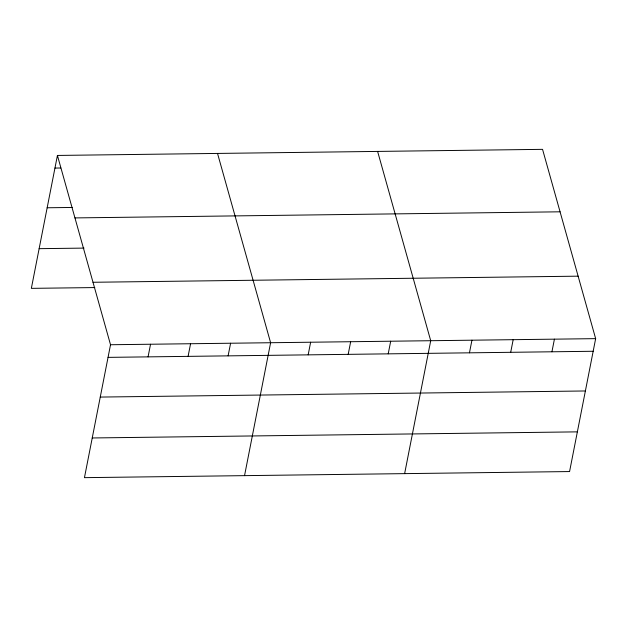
<?xml version="1.0" encoding="UTF-8"?>
<svg xmlns="http://www.w3.org/2000/svg" width="627" height="627" viewBox="0 0 627 627"><rect width="100%" height="100%" fill="white"/><g stroke="black" fill="none" stroke-linecap="round" stroke-linejoin="round"><path stroke-width="0.94" d="M57.425 155.441L110.524 344.74L84.449 477.656L569.575 471.559L595.65 338.643L542.551 149.344L57.425 155.441L31.35 288.357L94.802 287.566M148.066 356.873L150.543 344.239M188.092 356.363L190.569 343.737M228.11 355.862L230.595 343.235M244.538 475.65L270.613 342.726L217.522 153.427M308.163 354.858L310.639 342.224M348.181 354.357L350.658 341.723M388.207 353.847L390.684 341.221M404.627 473.636L430.71 340.712L377.611 151.413M469.466 352.829L471.943 340.195M510.699 352.311L513.176 339.677M551.932 351.786L554.417 339.16M54.949 168.075L60.803 167.997M47.158 207.772L72.544 207.451M74.95 217.914L560.076 211.808M39.14 248.668L84.042 248.104M93 282.275L578.125 276.17M110.524 344.74L595.65 338.643M108.048 357.374L593.173 351.269M100.257 397.071L585.383 390.966M92.232 437.967L577.357 431.862"/></g></svg>
